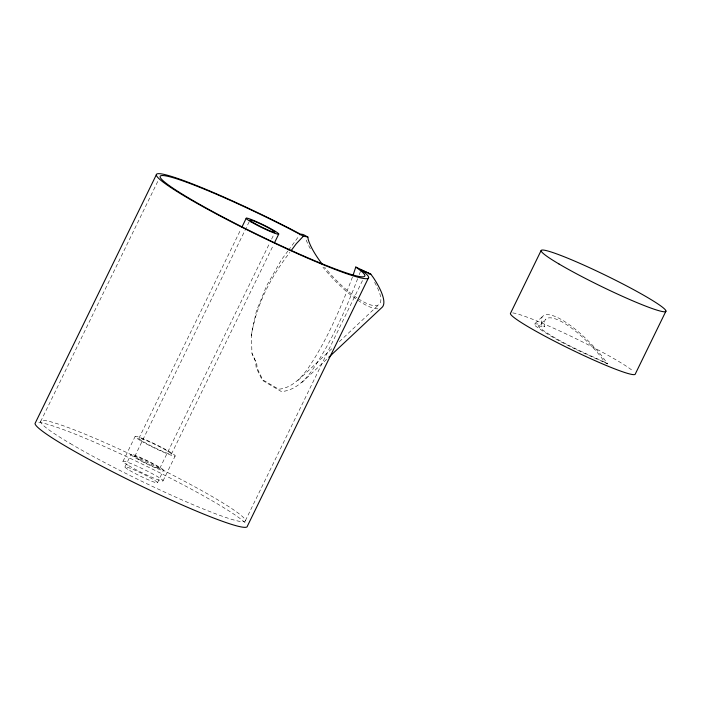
<?xml version="1.0" encoding="UTF-8"?>
<svg xmlns="http://www.w3.org/2000/svg" width="701" height="701" viewBox="0 0 701 701"><rect width="100%" height="100%" fill="white"/><g stroke="black" fill="none" stroke-linecap="round" stroke-linejoin="round"><path stroke-width="0.53" stroke-dasharray="3.5 2.63" d="M251.352 335.761C256.084 305.023 270.954 276.711 289.881 252.36M352.463 277.018C340.397 308.939 326.815 340.598 307.625 368.954C300.536 378.671 291.265 388.1 278.647 389.239L261.832 379.311L256.198 367.639L255.646 361.672L251.939 353.427L251.405 334.237L256.382 311.183L266.643 285.763L281.495 259.703L287.848 251.107M357.641 278.709C345.532 310.543 331.363 341.834 312.278 370.146C304.821 380.59 294.902 390.483 281.451 391.596L263.261 380.862L257.171 368.235L256.759 363.863L252.045 353.348M359.219 274.696L360.787 270.691M40.649 421.555L158.181 180.578M122.973 461.398L135.1 436.53M124.936 466.954L130.999 454.52M138.886 438.362L240.942 229.113M134.776 456.351L249.985 220.132M159.758 468.434L269.683 243.045M271.602 239.111L274.485 233.205M157.471 482.7L163.535 470.266M171.421 454.099L273.478 244.851M163.07 480.798L175.197 455.93M245.403 520.633L362.934 279.646M288.479 250.248L299.274 235.632M297.89 380.529L332.975 347.626M339.354 341.65L379.215 304.26M301.745 382.667L327.998 358.053M607.688 363.898L604.84 362.215L600.485 356.301A51.331 14.931 46.8 0 0 544.213 323.108L544.747 326.762L541.891 325.08L541.207 320.366A55.537 16.158 46.8 0 1 602.089 356.283L607.688 363.898C582.934 352.603 557.348 341.965 535.292 325.816L534.53 323.985L542.942 316.098M604.84 362.215C582.426 351.937 559.267 342.272 539.306 327.612L538.596 325.93L545.816 319.157M534.53 323.985L537.43 323.906L541.891 325.08M538.596 325.93L544.747 326.762M38.8 422.379A118.005 10.077 26 0 1 148.673 467.26A118.005 10.077 26 0 1 246.515 524.322M377.778 308.826A55.537 16.158 46.8 0 1 322.951 267.142M310.341 248.75A55.537 16.158 46.8 0 1 305.583 238.235M374.597 282.38A51.331 14.931 46.8 0 1 357.799 298.407M356.897 297.802A51.331 14.931 46.8 0 1 324.545 267.116M512.694 312.909A69.417 5.932 26 0 1 573.479 337.47A69.417 5.932 26 0 1 633.318 371.337M129.641 470.441A18.086 1.542 26 0 0 156.893 482.858A18.086 1.542 26 0 0 137.072 471.168A18.086 1.542 26 0 0 129.641 470.441M138.395 459.032A13.88 1.183 26 0 0 159.311 468.566A13.88 1.183 26 0 0 144.099 459.584A13.88 1.183 26 0 0 138.395 459.032M143.591 441.849A18.086 1.542 26 0 0 170.842 454.266A18.086 1.542 26 0 0 151.022 442.568A18.086 1.542 26 0 0 143.591 441.849M70.275 443.531A113.807 9.718 26 0 0 241.775 521.675A113.807 9.718 26 0 0 117.023 448.07A113.807 9.718 26 0 0 70.275 443.531M128.774 465.701A22.283 1.901 26 0 0 162.36 481A22.283 1.901 26 0 0 137.931 466.586A22.283 1.901 26 0 0 128.774 465.701M140.901 440.833A22.283 1.901 26 0 0 174.488 456.132A22.283 1.901 26 0 0 150.058 441.726A22.283 1.901 26 0 0 140.901 440.833M135.705 458.016A18.086 1.542 26 0 0 162.956 470.432A18.086 1.542 26 0 0 143.135 458.734A18.086 1.542 26 0 0 135.705 458.016"/><path stroke-width="1.05" d="M353.129 275.029L355.784 267.055L370.811 274.161L373.212 277.421A55.537 16.158 46.8 0 1 382.098 307.318L328.795 357.3M156.323 174.812L35.05 423.457A118.005 10.077 26 0 0 140.673 485.775A118.005 10.077 26 0 0 247.357 526.188L368.63 277.543M241.898 227.142L246.209 218.3M274.433 242.888L278.744 234.046M541.067 250.634L510.407 313.505A69.417 5.932 26 0 0 572.209 350.036A69.417 5.932 26 0 0 635.29 374.001L665.95 311.13M291.143 250.651L296.19 243.825L303.393 236.149L307.87 237.026L308.247 239.593A51.331 14.931 46.8 0 0 322.556 264.592M299.914 234.774C302 232.863 305.776 236.132 307.87 237.026M370.811 274.161L361.05 269.911L365.151 272.952A118.005 10.077 26 0 1 271.199 241.556A118.005 10.077 26 0 1 156.779 174.05A118.005 10.077 26 0 1 290.468 228.894L300.475 234.178M303.393 236.149L289.469 228.798A113.807 9.718 26 0 0 160.538 175.907A113.807 9.718 26 0 0 270.893 241.013A113.807 9.718 26 0 0 361.497 271.287L355.784 267.055M367.955 272.479L369.182 274.135M253.604 222.813A13.88 1.183 26 0 0 274.529 232.346A13.88 1.183 26 0 0 259.309 223.365A13.88 1.183 26 0 0 253.604 222.813M250.914 221.796A18.086 1.542 26 0 0 278.174 234.213A18.086 1.542 26 0 0 258.345 222.515A18.086 1.542 26 0 0 250.914 221.796M558.907 263.935A69.417 5.932 26 0 0 663.654 311.726A69.417 5.932 26 0 0 587.964 266.985A69.417 5.932 26 0 0 558.907 263.935"/></g></svg>
